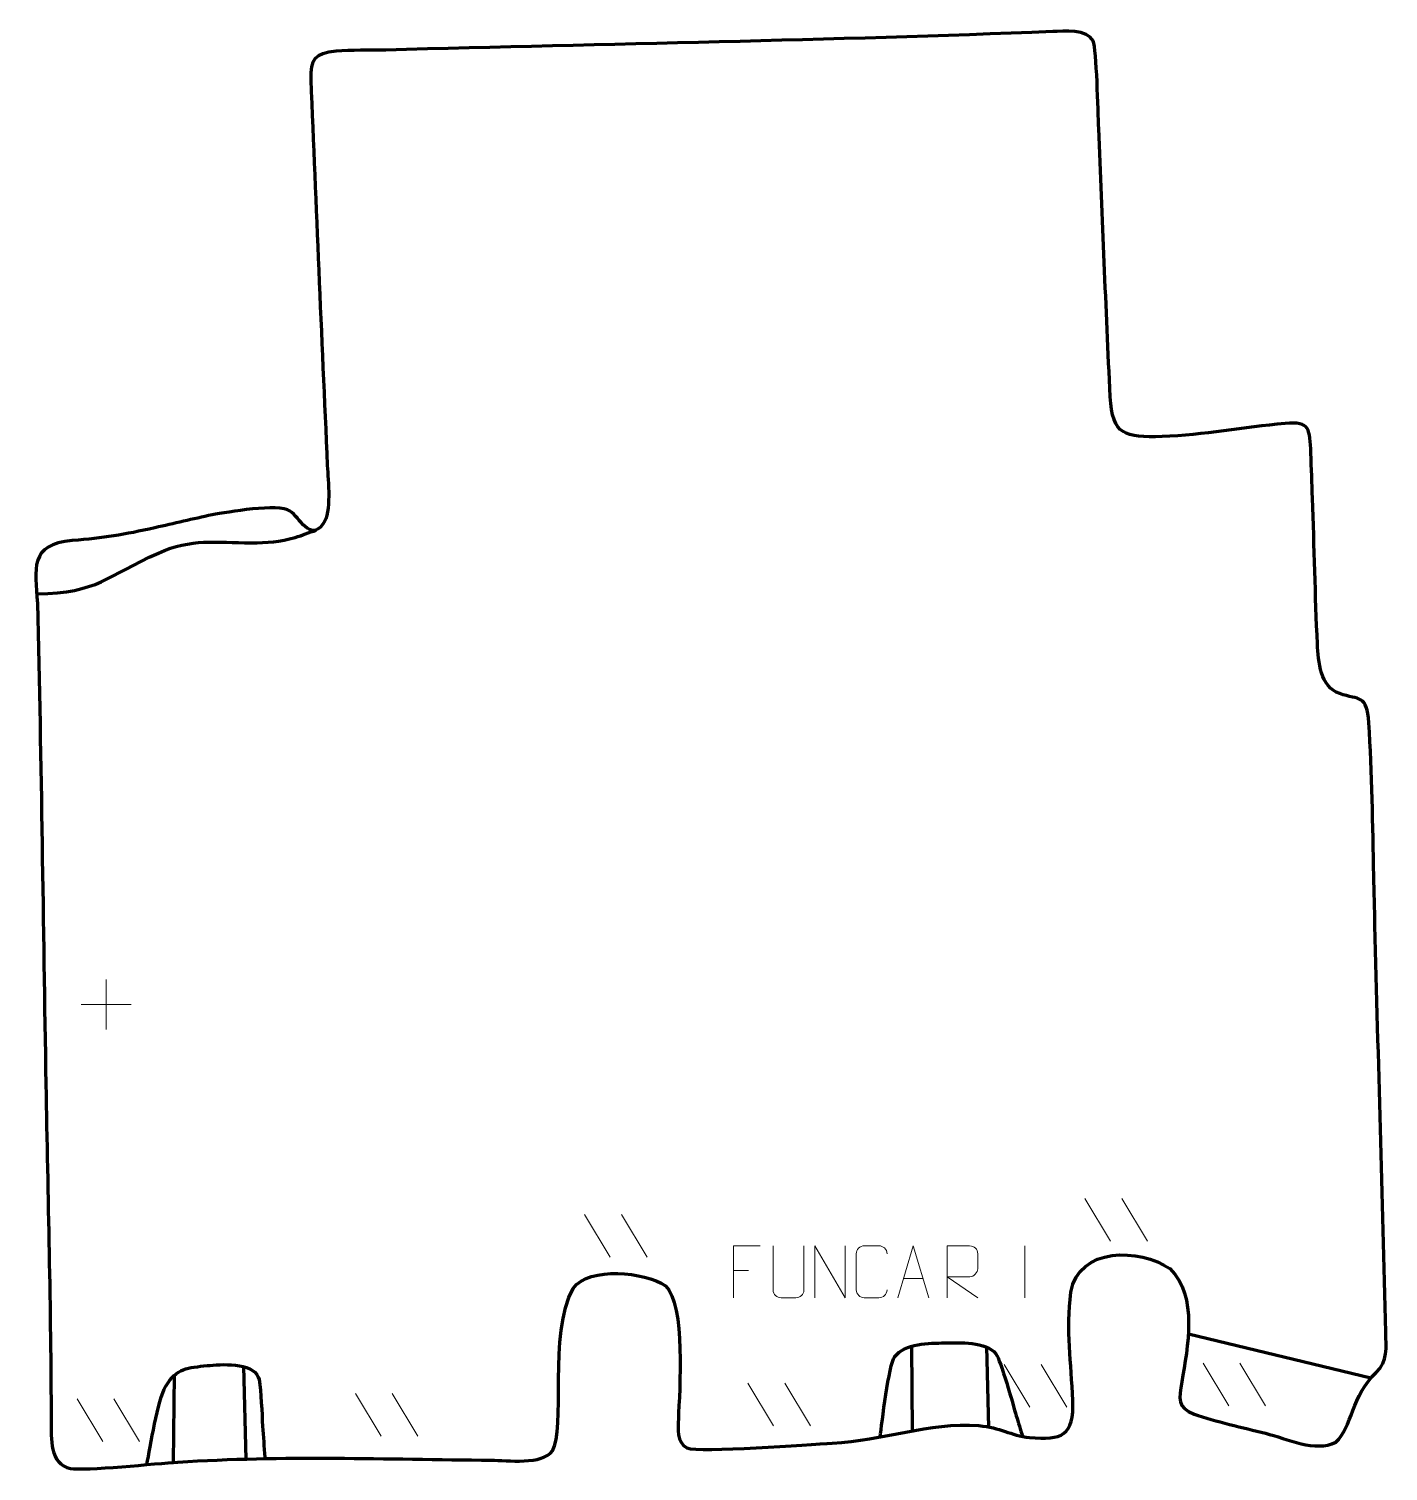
# Model space of a CAD drawing. Header units: millimetres. Extents: x 921 to 1575, y 44 to 738.
import ezdxf

# ---------------------------------------------------------------- set-up
doc = ezdxf.new("R2010")
doc.units = ezdxf.units.MM
doc.header["$MEASUREMENT"] = 0
doc.layers.add('layer 2', color=7, linetype='Continuous')
doc.layers.add('layer 3', color=7, linetype='Continuous')

msp = doc.modelspace()

# ---------------------------------------------------------------- linework, layer by layer
at = {"layer": 'layer 2', "color": 140, "lineweight": 158}
for points, knots in [([(924.3228, 466.3756), (954.0808, 466.8591), (957.7033, 474.8038), (982.8608, 486.0226), (982.8608, 486.0226), (998.9151, 493.1818), (1010.4098, 491.0187), (1027.4955, 490.9701), (1027.4955, 490.9701), (1035.1905, 490.9697), (1041.2016, 491.4173), (1048.6613, 493.5068), (1048.6613, 493.5068), (1052.0123, 494.5858), (1055.3384, 495.8744), (1058.6642, 497.0485)], [0, 0, 0, 0, 0.2, 0.2, 0.2, 0.2, 0.4, 0.4, 0.4, 0.4, 0.6, 0.6, 0.6, 0.6, 1, 1, 1, 1]), ([(1330.0994, 60.7985), (1330.9594, 67.4521), (1334.2174, 95.5371), (1337.0693, 99.3479), (1337.0693, 99.3479), (1342.0295, 105.9758), (1353.7054, 105.8488), (1361.324, 106.0276), (1361.324, 106.0276), (1367.9337, 106.1827), (1381.3136, 106.7123), (1385.7329, 100.7963), (1385.7329, 100.7963), (1388.2297, 97.454), (1393.9332, 76.4656), (1395.6125, 70.932), (1395.6125, 70.932), (1396.6149, 67.6288), (1397.6139, 64.3246), (1398.6106, 61.0196)], [0, 0, 0, 0, 0.16666667, 0.16666667, 0.16666667, 0.16666667, 0.33333333, 0.33333333, 0.33333333, 0.33333333, 0.5, 0.5, 0.5, 0.5, 0.66666667, 0.66666667, 0.66666667, 0.66666667, 1, 1, 1, 1]), ([(977.2947, 47.4374), (979.0172, 56.1346), (982.5297, 78.4788), (986.3748, 85.1389), (986.3748, 85.1389), (991.4213, 93.88), (997.14, 94.1509), (1006.4765, 95.0946), (1006.4765, 95.0946), (1012.6411, 95.7177), (1028.1022, 96.7953), (1030.9318, 89.566), (1030.9318, 89.566), (1030.9318, 89.566), (1031.2945, 88.3477), (1031.2945, 88.3477), (1031.2945, 88.3477), (1032.2907, 82.5969), (1032.5882, 72.0967), (1033.0131, 65.944), (1033.0131, 65.944), (1033.3568, 60.9686), (1033.6945, 55.9925), (1034.0243, 51.0161)], [0, 0, 0, 0, 0.14285714, 0.14285714, 0.14285714, 0.14285714, 0.28571429, 0.28571429, 0.28571429, 0.28571429, 0.42857143, 0.42857143, 0.42857143, 0.42857143, 0.57142857, 0.57142857, 0.57142857, 0.57142857, 0.71428571, 0.71428571, 0.71428571, 0.71428571, 1, 1, 1, 1])]:
    msp.add_open_spline(points, degree=3, knots=knots, dxfattribs=at)
at = {"layer": 'layer 2', "color": 250, "lineweight": 9}
for points in [[(957.7161, 280.8067), (957.7161, 280.8067), (957.7161, 256.8288), (957.7161, 256.8288)], [(945.7272, 268.8177), (945.7272, 268.8177), (969.7051, 268.8177), (969.7051, 268.8177)], [(1428.6307, 175.4278), (1428.6307, 175.4278), (1440.995, 154.8835), (1440.995, 154.8835)], [(1446.3606, 175.4278), (1446.3606, 175.4278), (1458.7249, 154.8835), (1458.7249, 154.8835)], [(1187.9162, 167.7916), (1187.9162, 167.7916), (1200.2805, 147.2473), (1200.2805, 147.2473)], [(1205.6461, 167.7916), (1205.6461, 167.7916), (1218.0104, 147.2473), (1218.0104, 147.2473)], [(1399.7025, 152.7174), (1399.7025, 152.7174), (1399.7025, 127.7433), (1399.7025, 127.7433)], [(1259.5799, 140.8274), (1259.5799, 140.8274), (1266.748, 140.8274), (1266.748, 140.8274)], [(1341.269, 137.003), (1341.269, 137.003), (1350.7647, 137.003), (1350.7647, 137.003)], [(1389.7652, 95.6743), (1389.7652, 95.6743), (1402.1295, 75.13), (1402.1295, 75.13)], [(1407.4951, 95.6743), (1407.4951, 95.6743), (1419.8594, 75.13), (1419.8594, 75.13)], [(1485.4703, 96.2112), (1485.4703, 96.2112), (1497.8346, 75.6669), (1497.8346, 75.6669)], [(1503.2002, 96.2112), (1503.2002, 96.2112), (1515.5645, 75.6669), (1515.5645, 75.6669)], [(1266.4693, 86.6784), (1266.4693, 86.6784), (1278.8336, 66.1341), (1278.8336, 66.1341)], [(1284.1992, 86.6784), (1284.1992, 86.6784), (1296.5635, 66.1341), (1296.5635, 66.1341)], [(943.734, 79.0422), (943.734, 79.0422), (956.0983, 58.4979), (956.0983, 58.4979)], [(961.4639, 79.0422), (961.4639, 79.0422), (973.8282, 58.4979), (973.8282, 58.4979)], [(1077.6132, 81.688), (1077.6132, 81.688), (1089.9775, 61.1437), (1089.9775, 61.1437)], [(1095.3431, 81.688), (1095.3431, 81.688), (1107.7074, 61.1437), (1107.7074, 61.1437)]]:
    msp.add_open_spline(points, degree=3, dxfattribs=at)
for points, knots in [([(1272.4539, 152.7071), (1272.4539, 152.7071), (1259.5799, 152.7071), (1259.5799, 152.7071), (1259.5799, 152.7071), (1259.5799, 152.7071), (1259.5799, 127.7535), (1259.5799, 127.7535)], [0, 0, 0, 0, 0.33333333, 0.33333333, 0.33333333, 0.33333333, 1, 1, 1, 1]), ([(1293.3441, 152.7113), (1293.3437, 147.1718), (1293.4395, 136.97), (1293.4399, 131.4296), (1293.4399, 131.4296), (1293.3001, 129.1901), (1291.6229, 127.7639), (1289.4752, 127.7534), (1289.4752, 127.7534), (1287.1433, 127.7538), (1284.8114, 127.7538), (1282.4799, 127.7534), (1282.4799, 127.7534), (1280.5549, 127.6519), (1278.5828, 129.4684), (1278.594, 131.4129), (1278.594, 131.4129), (1278.5943, 136.9748), (1278.6897, 147.1502), (1278.6893, 152.7113)], [0, 0, 0, 0, 0.16666667, 0.16666667, 0.16666667, 0.16666667, 0.33333333, 0.33333333, 0.33333333, 0.33333333, 0.5, 0.5, 0.5, 0.5, 0.66666667, 0.66666667, 0.66666667, 0.66666667, 1, 1, 1, 1]), ([(1298.6895, 127.7536), (1298.6895, 127.7536), (1298.6895, 152.7071), (1298.6895, 152.7071), (1298.6895, 152.7071), (1298.6895, 152.7071), (1313.3443, 127.7536), (1313.3443, 127.7536), (1313.3443, 127.7536), (1313.3443, 127.7536), (1313.3443, 152.7071), (1313.3443, 152.7071)], [0, 0, 0, 0, 0.25, 0.25, 0.25, 0.25, 0.5, 0.5, 0.5, 0.5, 1, 1, 1, 1]), ([(1333.4399, 131.5713), (1333.3001, 129.2479), (1331.6229, 127.7683), (1329.4752, 127.7575), (1329.4752, 127.7575), (1327.1433, 127.7579), (1324.8114, 127.7579), (1322.4799, 127.7575), (1322.4799, 127.7575), (1320.5549, 127.6521), (1318.5828, 129.5366), (1318.594, 131.5539), (1318.594, 131.5539), (1318.5944, 137.324), (1318.5944, 143.0937), (1318.594, 148.863), (1318.594, 148.863), (1318.5982, 151.0011), (1320.3449, 152.7203), (1322.4973, 152.7068), (1322.4973, 152.7068), (1324.823, 152.7068), (1327.1491, 152.7068), (1329.4752, 152.7068), (1329.4752, 152.7068), (1331.4218, 152.7423), (1333.4132, 151.2508), (1333.4399, 148.8132)], [0, 0, 0, 0, 0.125, 0.125, 0.125, 0.125, 0.25, 0.25, 0.25, 0.25, 0.375, 0.375, 0.375, 0.375, 0.5, 0.5, 0.5, 0.5, 0.625, 0.625, 0.625, 0.625, 0.75, 0.75, 0.75, 0.75, 1, 1, 1, 1]), ([(1338.5464, 127.7536), (1338.5464, 127.7536), (1345.9174, 152.7071), (1345.9174, 152.7071), (1345.9174, 152.7071), (1345.9174, 152.7071), (1353.4873, 127.7536), (1353.4873, 127.7536)], [0, 0, 0, 0, 0.33333333, 0.33333333, 0.33333333, 0.33333333, 1, 1, 1, 1]), ([(1362.3704, 127.7536), (1362.3704, 127.7536), (1362.3704, 152.7071), (1362.3704, 152.7071), (1362.3704, 152.7071), (1365.9652, 152.7071), (1369.5607, 152.7071), (1373.1559, 152.7071), (1373.1559, 152.7071), (1375.4812, 152.6694), (1377.0385, 151.1794), (1377.0344, 148.813), (1377.0344, 148.813), (1377.034, 146.7775), (1377.034, 143.7181), (1377.0344, 141.6821), (1377.0344, 141.6821), (1377.0279, 139.8066), (1375.2156, 137.8648), (1373.2061, 137.8457), (1373.2061, 137.8457), (1373.2061, 137.8457), (1362.3704, 137.8457), (1362.3704, 137.8457), (1362.3704, 137.8457), (1362.3704, 137.8457), (1377.0251, 127.7536), (1377.0251, 127.7536)], [0, 0, 0, 0, 0.125, 0.125, 0.125, 0.125, 0.25, 0.25, 0.25, 0.25, 0.375, 0.375, 0.375, 0.375, 0.5, 0.5, 0.5, 0.5, 0.625, 0.625, 0.625, 0.625, 0.75, 0.75, 0.75, 0.75, 1, 1, 1, 1])]:
    msp.add_open_spline(points, degree=3, knots=knots, dxfattribs=at)
at = {"layer": 'layer 2', "color": 140, "lineweight": 158}
for points in [[(1345.1498, 104.5211), (1345.1498, 104.5211), (1345.5513, 63.7271), (1345.5513, 63.7271)], [(1381.2944, 104.2136), (1381.2944, 104.2136), (1382.2611, 65.2703), (1382.2611, 65.2703)], [(1478.3775, 110.4251), (1478.3775, 110.4251), (1566.1457, 89.1444), (1566.1457, 89.1444)], [(990.368, 90.8359), (990.368, 90.8359), (989.9587, 48.5278), (989.9587, 48.5278)], [(1023.7796, 94.6807), (1023.7796, 94.6807), (1024.9761, 50.137), (1024.9761, 50.137)]]:
    msp.add_open_spline(points, degree=3, dxfattribs=at)
at = {"layer": 'layer 3', "color": 242, "lineweight": 158}
msp.add_open_spline([(1056.1821, 713.7608), (1055.7714, 723.5524), (1057.9429, 726.4459), (1068.3691, 727.4511), (1068.3691, 727.4511), (1075.1558, 728.1055), (1085.0051, 727.8047), (1092.2117, 728.0033), (1092.2117, 728.0033), (1199.1623, 730.9279), (1306.2171, 732.5802), (1413.1174, 736.8798), (1413.1174, 736.8798), (1418.2513, 737.0862), (1430.0991, 738.2083), (1432.5451, 732.3653), (1432.5451, 732.3653), (1434.3844, 727.9717), (1434.8638, 698.558), (1435.2393, 690.2708), (1435.2393, 690.2708), (1437.1881, 647.2598), (1438.6303, 604.2327), (1440.8247, 561.2315), (1440.8247, 561.2315), (1441.786, 542.4832), (1447.8965, 541.6135), (1465.723, 542.0462), (1465.723, 542.0462), (1486.0033, 542.7356), (1504.9645, 546.5677), (1524.9171, 548.3531), (1524.9171, 548.3531), (1537.2298, 549.4548), (1536.8142, 545.5316), (1537.3313, 534.057), (1537.3313, 534.057), (1537.6571, 526.8288), (1537.809, 519.5968), (1538.074, 512.3667), (1538.074, 512.3667), (1538.9601, 489.021), (1539.404, 465.5455), (1540.4786, 442.2328), (1540.4786, 442.2328), (1540.8686, 433.7712), (1541.8263, 421.6285), (1551.2182, 418.3858), (1551.2182, 418.3858), (1560.7659, 415.0894), (1564.3161, 418.1417), (1565.2339, 404.373), (1565.2339, 404.373), (1566.8267, 380.4775), (1567.0765, 354.8013), (1567.6122, 330.7538), (1567.6122, 330.7538), (1567.7893, 322.8), (1567.9662, 314.8466), (1568.1637, 306.8933), (1568.1637, 306.8933), (1569.805, 241.6624), (1571.8406, 176.4007), (1573.3539, 111.1773), (1573.3539, 111.1773), (1573.5074, 103.904), (1574.508, 97.2149), (1568.7469, 91.8479), (1568.7469, 91.8479), (1556.8437, 80.7587), (1557.1794, 65.2562), (1549.3878, 58.2934), (1549.3878, 58.2934), (1539.3944, 53.1501), (1525.9835, 59.9362), (1515.4477, 62.5598), (1515.4477, 62.5598), (1504.7944, 65.2127), (1491.3907, 68.2076), (1481.2365, 71.7649), (1481.2365, 71.7649), (1472.7993, 75.1491), (1473.922, 78.9416), (1475.2345, 87.3332), (1475.2345, 87.3332), (1478.0184, 103.8843), (1483.1135, 128.4317), (1469.5049, 141.7362), (1469.5049, 141.7362), (1455.1264, 151.6315), (1425.4734, 152.3394), (1421.8885, 130.3989), (1421.8885, 130.3989), (1419.5222, 111.8327), (1422.0418, 96.5936), (1422.7864, 78.3554), (1422.7864, 78.3554), (1423.4858, 61.2229), (1417.5697, 59.1874), (1401.9261, 60.4916), (1401.9261, 60.4916), (1392.8821, 61.5337), (1387.7488, 65.3535), (1377.6566, 66.2106), (1377.6566, 66.2106), (1353.2415, 68.0059), (1331.5846, 59.038), (1307.0389, 57.8148), (1307.0389, 57.8148), (1296.1874, 57.2383), (1243.5025, 53.0214), (1237.0661, 55.5066), (1237.0661, 55.5066), (1232.1767, 58.4002), (1232.7935, 64.4601), (1233.0137, 69.5922), (1233.0137, 69.5922), (1233.5898, 83.0929), (1236.5737, 124.4534), (1226.7839, 133.5304), (1226.7839, 133.5304), (1216.7023, 140.0912), (1190.4541, 143.0872), (1182.3609, 132.2016), (1182.3609, 132.2016), (1170.2712, 110.1425), (1179.1145, 64.475), (1172.4086, 54.1014), (1172.4086, 54.1014), (1167.9661, 47.2291), (1150.3749, 49.4696), (1143.0588, 49.6017), (1143.0588, 49.6017), (1092.1784, 50.0518), (1043.1501, 51.922), (992.1737, 48.6921), (992.1737, 48.6921), (982.7312, 48.0631), (946.8865, 44.3111), (940.5242, 45.616), (940.5242, 45.616), (930.4266, 47.687), (931.2852, 60.1051), (931.2603, 68.4543), (931.2603, 68.4543), (931.0994, 122.2631), (929.6429, 176.5819), (928.7074, 230.4343), (928.7074, 230.4343), (927.3693, 307.4924), (926.5748, 384.812), (924.6559, 461.8284), (924.6559, 461.8284), (923.5785, 478.5018), (920.5247, 490.2769), (941.4071, 491.9968), (941.4071, 491.9968), (956.5282, 493.2422), (966.3319, 494.8435), (981.1493, 498.1598), (981.1493, 498.1598), (990.3377, 500.2163), (999.4945, 502.3835), (1008.6967, 504.3838), (1008.6967, 504.3838), (1016.1053, 505.6834), (1040.5831, 510.0375), (1046.2759, 506.2095), (1046.2759, 506.2095), (1050.6878, 503.2427), (1055.8685, 491.3361), (1062.01, 499.8956), (1062.01, 499.8956), (1066.336, 505.9248), (1064.435, 520.5017), (1064.1165, 528.1059), (1064.1165, 528.1059), (1062.7742, 559.4527), (1061.3009, 590.7934), (1060.0046, 622.1422), (1060.0046, 622.1422), (1058.745, 652.6824), (1057.463, 683.2216), (1056.1821, 713.7608)], degree=3, knots=[0, 0, 0, 0, 0.0212766, 0.0212766, 0.0212766, 0.0212766, 0.04255319, 0.04255319, 0.04255319, 0.04255319, 0.06382979, 0.06382979, 0.06382979, 0.06382979, 0.08510638, 0.08510638, 0.08510638, 0.08510638, 0.10638298, 0.10638298, 0.10638298, 0.10638298, 0.12765957, 0.12765957, 0.12765957, 0.12765957, 0.14893617, 0.14893617, 0.14893617, 0.14893617, 0.17021277, 0.17021277, 0.17021277, 0.17021277, 0.19148936, 0.19148936, 0.19148936, 0.19148936, 0.21276596, 0.21276596, 0.21276596, 0.21276596, 0.23404255, 0.23404255, 0.23404255, 0.23404255, 0.25531915, 0.25531915, 0.25531915, 0.25531915, 0.27659574, 0.27659574, 0.27659574, 0.27659574, 0.29787234, 0.29787234, 0.29787234, 0.29787234, 0.31914894, 0.31914894, 0.31914894, 0.31914894, 0.34042553, 0.34042553, 0.34042553, 0.34042553, 0.36170213, 0.36170213, 0.36170213, 0.36170213, 0.38297872, 0.38297872, 0.38297872, 0.38297872, 0.40425532, 0.40425532, 0.40425532, 0.40425532, 0.42553191, 0.42553191, 0.42553191, 0.42553191, 0.44680851, 0.44680851, 0.44680851, 0.44680851, 0.46808511, 0.46808511, 0.46808511, 0.46808511, 0.4893617, 0.4893617, 0.4893617, 0.4893617, 0.5106383, 0.5106383, 0.5106383, 0.5106383, 0.53191489, 0.53191489, 0.53191489, 0.53191489, 0.55319149, 0.55319149, 0.55319149, 0.55319149, 0.57446809, 0.57446809, 0.57446809, 0.57446809, 0.59574468, 0.59574468, 0.59574468, 0.59574468, 0.61702128, 0.61702128, 0.61702128, 0.61702128, 0.63829787, 0.63829787, 0.63829787, 0.63829787, 0.65957447, 0.65957447, 0.65957447, 0.65957447, 0.68085106, 0.68085106, 0.68085106, 0.68085106, 0.70212766, 0.70212766, 0.70212766, 0.70212766, 0.72340426, 0.72340426, 0.72340426, 0.72340426, 0.74468085, 0.74468085, 0.74468085, 0.74468085, 0.76595745, 0.76595745, 0.76595745, 0.76595745, 0.78723404, 0.78723404, 0.78723404, 0.78723404, 0.80851064, 0.80851064, 0.80851064, 0.80851064, 0.82978723, 0.82978723, 0.82978723, 0.82978723, 0.85106383, 0.85106383, 0.85106383, 0.85106383, 0.87234043, 0.87234043, 0.87234043, 0.87234043, 0.89361702, 0.89361702, 0.89361702, 0.89361702, 0.91489362, 0.91489362, 0.91489362, 0.91489362, 0.93617021, 0.93617021, 0.93617021, 0.93617021, 0.95744681, 0.95744681, 0.95744681, 0.95744681, 1, 1, 1, 1], dxfattribs=at)

doc.saveas('drawing.dxf')
